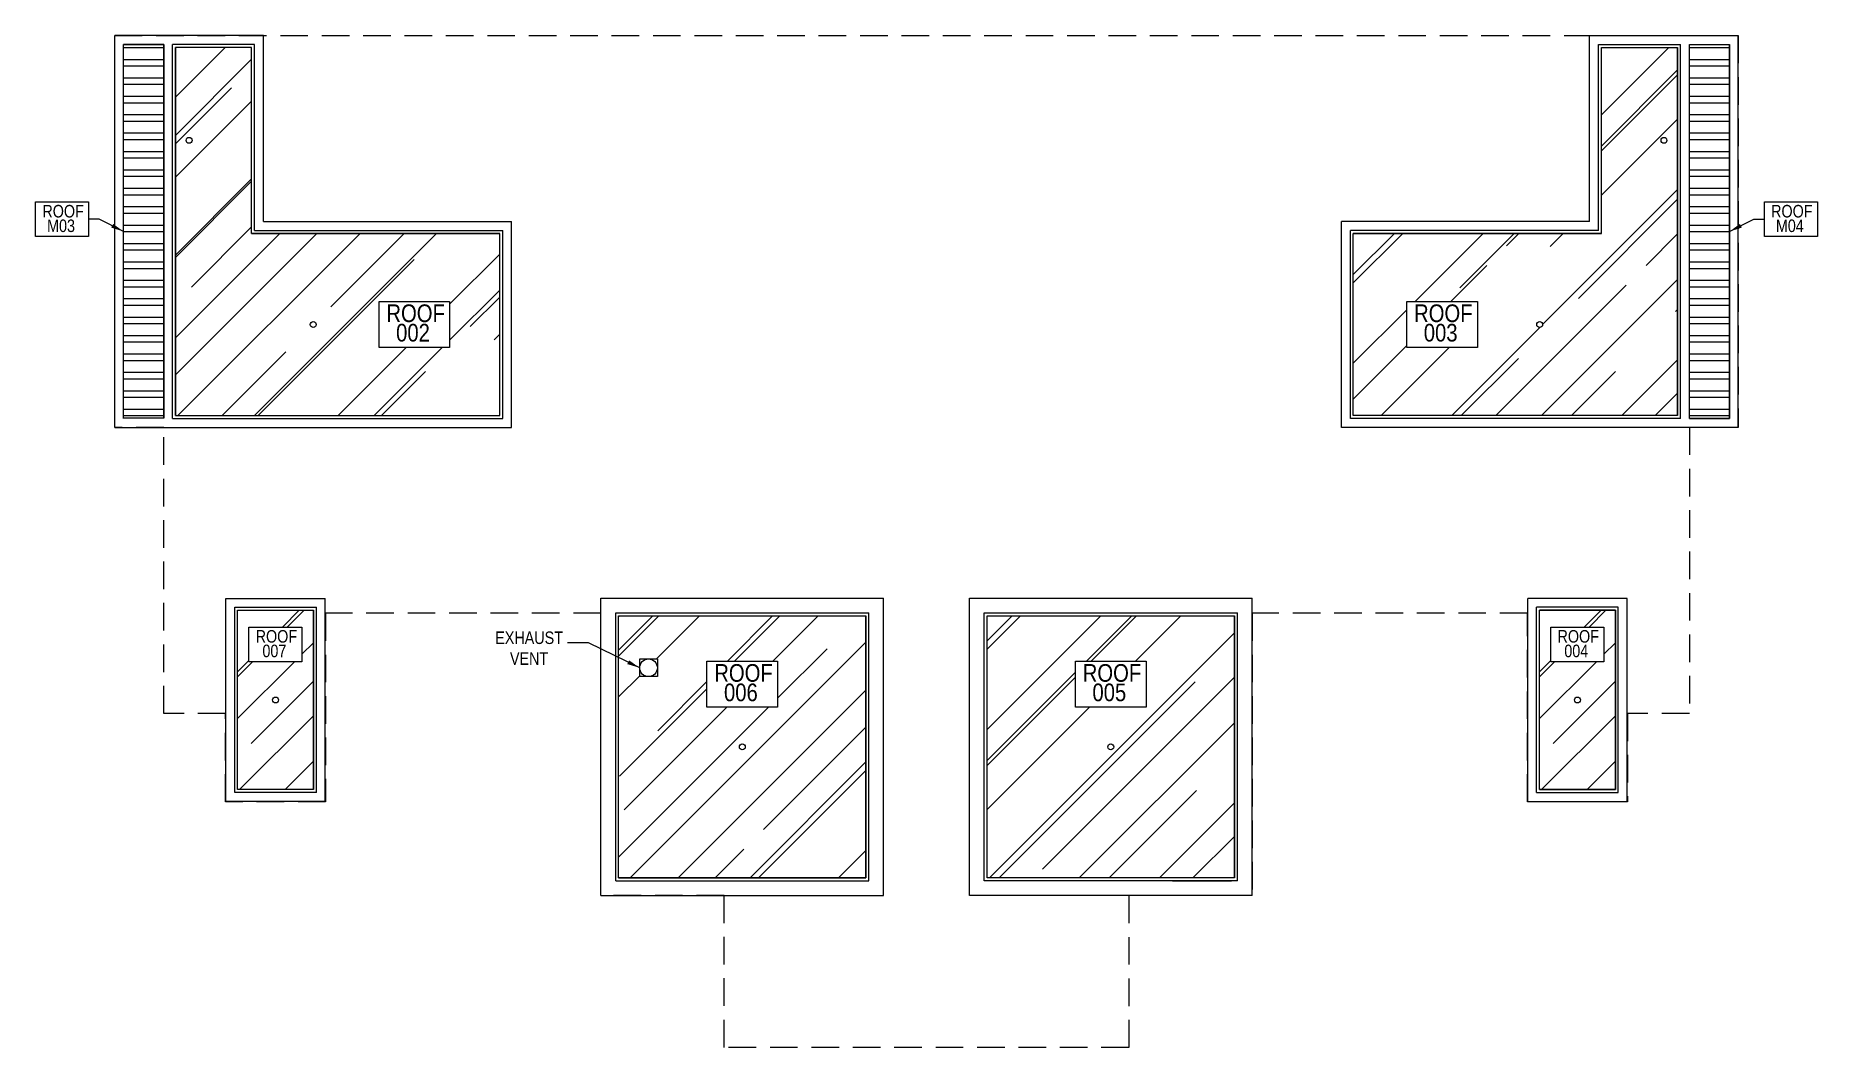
# Model space of a CAD drawing. Extents: x 3807 to 6227, y 18208 to 19582.
import ezdxf
from ezdxf.enums import TextEntityAlignment as Align

# ---------------------------------------------------------------- set-up
doc = ezdxf.new("R2010")
doc.units = 0
doc.header["$MEASUREMENT"] = 0
doc.linetypes.add('HIDDEN', pattern=[0.375, 0.25, -0.125])
for name, color, linetype in [('EQUIP', 30, 'CONTINUOUS'), ('EQUIP_TEXT', 30, 'CONTINUOUS'), ('EXROOF', 9, 'CONTINUOUS'), ('EXROOF_TEXT', 134, 'CONTINUOUS'), ('EXWALL', 8, 'CONTINUOUS')]:
    doc.layers.add(name, color=color, linetype=linetype)
doc.styles.add('ARIAL_NARROW', font='ARIALN.TTF', dxfattribs={"height": 17})
doc.dimstyles.get("Standard").update_dxf_attribs({"dimtxt": 0.18, "dimasz": 0.18, "dimexe": 0.18, "dimexo": 0.0625, "dimgap": 0.09, "dimtad": 0, "dimtih": 1, "dimtoh": 1, "dimdec": 4, "dimzin": 0, "dimtxsty": 'STANDARD', "dimcen": 0.09, "dimazin": 3, "dimtfac": 1, "dimtdec": 4, "dimtofl": 0, "dimtmove": 0, "dimatfit": 3, "dimtolj": 1, "dimtzin": 0})
pattern_1 = [(180, (0, 0), (-5e-15, -25), []), (180, (-8.84, -8.84), (-5e-15, -25), [])]

msp = doc.modelspace()

# ---------------------------------------------------------------- hatches: boundary and pattern name
at = {"layer": 'EXROOF'}
h = msp.add_hatch(dxfattribs=at)
h.set_pattern_fill('STEEL', color=256, scale=200, angle=135, style=0)
h.set_pattern_definition(pattern_1)
h.paths.add_polyline_path([(3926, 19570.2), (3980.5, 19570.2), (3980.5, 19062.6), (3926, 19062.6)])
h = msp.add_hatch(dxfattribs=at)
h.set_pattern_fill('AR-RROOF', color=256, scale=115, angle=45, style=0)
h.paths.add_polyline_path([(4100, 19566.2), (3996.5, 19566.2), (3996.5, 19066.2), (4437, 19066.2), (4437, 19313.7), (4100, 19313.7)])
h.paths.add_polyline_path([(4273.1, 19221.3), (4369, 19221.3), (4369, 19158.6), (4273.1, 19158.6)], flags=16)
edge = h.paths.add_edge_path(flags=16)
edge.add_arc((4183.7, 19189.8), 4, 0, 360)
edge = h.paths.add_edge_path(flags=16)
edge.add_arc((4015, 19440), 4, 0, 360)
h = msp.add_hatch(dxfattribs=at)
h.set_pattern_fill('AR-RROOF', color=256, scale=115, angle=45, style=0)
h.paths.add_polyline_path([(5669.1, 19221.3), (5765, 19221.3), (5765, 19158.6), (5669.1, 19158.6)], flags=16)
edge = h.paths.add_edge_path(flags=16)
edge.add_arc((5849.7, 19189.8), 4, 0, 360)
edge = h.paths.add_edge_path(flags=16)
edge.add_arc((6018.5, 19440), 4, 0, 360)
h.paths.add_polyline_path([(5596.5, 19313.7), (5933.5, 19313.7), (5933.5, 19566.2), (6037, 19566.2), (6037, 19066.2), (5596.5, 19066.2)])
h = msp.add_hatch(dxfattribs=at)
h.set_pattern_fill('STEEL', color=256, scale=200, angle=135, style=0)
h.set_pattern_definition(pattern_1)
h.paths.add_polyline_path([(6053, 19570.2), (6107.5, 19570.2), (6107.5, 19062.2), (6053, 19062.2)])
h = msp.add_hatch(dxfattribs=at)
h.set_pattern_fill('AR-RROOF', color=256, scale=115, angle=45, style=0)
h.paths.add_polyline_path([(4081, 18801.8), (4184, 18801.8), (4184, 18558.2), (4081, 18558.2)])
h.paths.add_polyline_path([(4096.3, 18778.9), (4168.3, 18778.9), (4168.3, 18731.9), (4096.3, 18731.9)], flags=16)
edge = h.paths.add_edge_path(flags=16)
edge.add_arc((4132.5, 18680), 4, 0, 360)
h = msp.add_hatch(dxfattribs=at)
h.set_pattern_fill('AR-RROOF', color=256, scale=115, angle=45, style=0)
h.paths.add_polyline_path([(4598.5, 18794.3), (4934.5, 18794.3), (4934.5, 18438.3), (4598.5, 18438.3)])
h.paths.add_polyline_path([(4718.5, 18732.8), (4814.5, 18732.8), (4814.5, 18670.1), (4718.5, 18670.1)], flags=16)
h.paths.add_polyline_path([(4627.1, 18735.7), (4651.1, 18735.7), (4651.1, 18711.7), (4627.1, 18711.7)], flags=16)
edge = h.paths.add_edge_path(flags=16)
edge.add_arc((4766.5, 18616.3), 4, 0, 360)
h = msp.add_hatch(dxfattribs=at)
h.set_pattern_fill('AR-RROOF', color=256, scale=115, angle=45, style=0)
h.paths.add_polyline_path([(5099, 18794.3), (5435, 18794.3), (5435, 18438.3), (5099, 18438.3)])
h.paths.add_polyline_path([(5219, 18732.8), (5315, 18732.8), (5315, 18670.1), (5219, 18670.1)], flags=16)
edge = h.paths.add_edge_path(flags=16)
edge.add_arc((5267, 18616.3), 4, 0, 360)
h = msp.add_hatch(dxfattribs=at)
h.set_pattern_fill('AR-RROOF', color=256, scale=115, angle=45, style=0)
h.set_pattern_definition([(45, (1768.5, 0), (97.58074, 260.2153), [1725, -230, 575, -115]), (45, (1836, 148.81), (-189.4693, 26.8347), [345, -37.95, 690, -86.25]), (45, (1740.04, 109.78), (368.36728, 477.33243), [920, -161, 460, -115])])
h.paths.add_polyline_path([(5849.5, 18801.8), (5952.5, 18801.8), (5952.5, 18558.2), (5849.5, 18558.2)])
h.paths.add_polyline_path([(5864.8, 18778.9), (5936.8, 18778.9), (5936.8, 18731.9), (5864.8, 18731.9)], flags=16)
edge = h.paths.add_edge_path(flags=16)
edge.add_arc((5901, 18680), 4, 0, 360)

# ---------------------------------------------------------------- linework, layer by layer
at = {"layer": 'EQUIP'}
msp.add_lwpolyline([(4627.1, 18735.7), (4651.1, 18735.7), (4651.1, 18711.7), (4627.1, 18711.7)], close=True, dxfattribs=at)
msp.add_circle((4639.1, 18723.7), 12, dxfattribs=at)
at = {"layer": 'EXROOF'}
for points in [[(3926, 19570.2), (3980.5, 19570.2), (3980.5, 19062.6), (3926, 19062.6)], [(6053, 19570.2), (6107.5, 19570.2), (6107.5, 19062.2), (6053, 19062.2)], [(4081, 18801.8), (4184, 18801.8), (4184, 18558.2), (4081, 18558.2)], [(4598.5, 18794.3), (4934.5, 18794.3), (4934.5, 18438.3), (4598.5, 18438.3)], [(5099, 18794.3), (5435, 18794.3), (5435, 18438.3), (5099, 18438.3)], [(5849.5, 18801.8), (5952.5, 18801.8), (5952.5, 18558.2), (5849.5, 18558.2)]]:
    msp.add_lwpolyline(points, close=True, dxfattribs=at)
for points in [[(4100, 19566.2), (3996.5, 19566.2), (3996.5, 19066.2), (4437, 19066.2), (4437, 19313.7), (4100, 19313.7), (4100, 19566.2)], [(5596.5, 19313.7), (5933.5, 19313.7), (5933.5, 19566.2), (6037, 19566.2), (6037, 19066.2), (5596.5, 19066.2), (5596.5, 19313.7)], [(5933.5, 19566.2), (6037, 19566.2), (6037, 19066.2), (5596.5, 19066.2), (5596.5, 19313.7), (5933.5, 19313.7), (5933.5, 19566.2)]]:
    msp.add_lwpolyline(points, dxfattribs=at)
at = {"layer": 'EXROOF_TEXT'}
for points in [[(3806.6, 19356.3), (3878.6, 19356.3), (3878.6, 19309.4), (3806.6, 19309.4)], [(6154.9, 19356.3), (6226.9, 19356.3), (6226.9, 19309.4), (6154.9, 19309.4)], [(4273.1, 19221.3), (4369, 19221.3), (4369, 19158.6), (4273.1, 19158.6)], [(5669.1, 19221.3), (5765, 19221.3), (5765, 19158.6), (5669.1, 19158.6)], [(4096.3, 18778.9), (4168.3, 18778.9), (4168.3, 18731.9), (4096.3, 18731.9)], [(5864.8, 18778.9), (5936.8, 18778.9), (5936.8, 18731.9), (5864.8, 18731.9)], [(4718.5, 18732.8), (4814.5, 18732.8), (4814.5, 18670.1), (4718.5, 18670.1)], [(5219, 18732.8), (5315, 18732.8), (5315, 18670.1), (5219, 18670.1)]]:
    msp.add_lwpolyline(points, close=True, dxfattribs=at)
at = {"layer": 'EXWALL'}
for p, q in [((4116, 19582.2), (3914, 19582.2)), ((3914, 19050.2), (3914, 19582.2)), ((5917.5, 19582.2), (6119.5, 19582.2)), ((6119.5, 19050.2), (6119.5, 19582.2)), ((3926, 19062.2), (3926, 19570.2)), ((3980.5, 19570.2), (3926, 19570.2)), ((3980.5, 19062.6), (3980.5, 19570.2)), ((3992.5, 19062.2), (3992.5, 19570.2)), ((4104, 19570.2), (3992.5, 19570.2)), ((3996.5, 19066.2), (3996.5, 19566.2)), ((4100, 19566.2), (3996.5, 19566.2)), ((5929.5, 19570.2), (6041, 19570.2)), ((5933.5, 19566.2), (6037, 19566.2)), ((6037, 19066.2), (6037, 19566.2)), ((6041, 19062.2), (6041, 19570.2)), ((6053, 19062.2), (6053, 19570.2)), ((6053, 19570.2), (6107.5, 19570.2)), ((6107.5, 19062.2), (6107.5, 19570.2)), ((3980.5, 19062.6), (3926, 19062.6)), ((6053, 19062.2), (6107.5, 19062.2)), ((4200, 18542.2), (4200, 18817.8)), ((5075, 18818.3), (5459, 18818.3)), ((5833.5, 18542.2), (5833.5, 18817.8)), ((4184, 18558.2), (4184, 18801.8)), ((4188, 18554.2), (4188, 18805.8)), ((5095, 18798.3), (5439, 18798.3)), ((5099, 18794.3), (5435, 18794.3)), ((5845.5, 18554.2), (5845.5, 18805.8)), ((5849.5, 18558.2), (5849.5, 18801.8)), ((4200, 18542.2), (4065, 18542.2)), ((4188, 18554.2), (4077, 18554.2)), ((4184, 18558.2), (4081, 18558.2)), ((5833.5, 18542.2), (5968.5, 18542.2)), ((5845.5, 18554.2), (5956.5, 18554.2)), ((5849.5, 18558.2), (5952.5, 18558.2))]:
    msp.add_line(p, q, dxfattribs=at)
at = {"layer": 'EXWALL', "linetype": 'CONTINUOUS'}
for p, q in [((4116, 19329.7), (4116, 19582.2)), ((5917.5, 19329.7), (5917.5, 19582.2)), ((4100, 19313.7), (4100, 19566.2)), ((4104, 19317.7), (4104, 19570.2)), ((5929.5, 19317.7), (5929.5, 19570.2)), ((5933.5, 19313.7), (5933.5, 19566.2)), ((4104, 19317.7), (4441, 19317.7)), ((4116, 19329.7), (4453, 19329.7)), ((4441, 19062.2), (4441, 19317.7)), ((4453, 19050.2), (4453, 19329.7)), ((5917.5, 19329.7), (5580.5, 19329.7)), ((5580.5, 19050.2), (5580.5, 19329.7)), ((5929.5, 19317.7), (5592.5, 19317.7)), ((5592.5, 19062.2), (5592.5, 19317.7)), ((4100, 19313.7), (4437, 19313.7)), ((4437, 19066.2), (4437, 19313.7)), ((5933.5, 19313.7), (5596.5, 19313.7)), ((5596.5, 19066.2), (5596.5, 19313.7)), ((3914, 19050.2), (4137.5, 19050.2)), ((3992.5, 19062.2), (4175.5, 19062.2)), ((3996.5, 19066.2), (4175.5, 19066.2)), ((4137.5, 19050.2), (4453, 19050.2)), ((4175.5, 19066.2), (4437, 19066.2)), ((4175.5, 19062.2), (4441, 19062.2)), ((5896, 19050.2), (5580.5, 19050.2)), ((5858, 19062.2), (5592.5, 19062.2)), ((5858, 19066.2), (5596.5, 19066.2)), ((6037, 19066.2), (5858, 19066.2)), ((6041, 19062.2), (5858, 19062.2)), ((6119.5, 19050.2), (5896, 19050.2)), ((4065, 18817.8), (4200, 18817.8)), ((4065, 18542.2), (4065, 18817.8)), ((4574.5, 18818.3), (4958.5, 18818.3)), ((4574.5, 18414.3), (4574.5, 18818.3)), ((4958.5, 18596.3), (4958.5, 18818.3)), ((5075, 18596.3), (5075, 18818.3)), ((5459, 18414.3), (5459, 18818.3)), ((5968.5, 18817.8), (5833.5, 18817.8)), ((5968.5, 18542.2), (5968.5, 18817.8)), ((4077, 18805.8), (4188, 18805.8)), ((4077, 18554.2), (4077, 18805.8)), ((4081, 18801.8), (4184, 18801.8)), ((4081, 18558.2), (4081, 18801.8)), ((4594.5, 18798.3), (4938.5, 18798.3)), ((4594.5, 18434.3), (4594.5, 18798.3)), ((4598.5, 18794.3), (4934.5, 18794.3)), ((4598.5, 18438.3), (4598.5, 18794.3)), ((4934.5, 18438.3), (4934.5, 18794.3)), ((4938.5, 18596.3), (4938.5, 18798.3)), ((5095, 18596.3), (5095, 18798.3)), ((5099, 18596.3), (5099, 18794.3)), ((5435, 18438.3), (5435, 18794.3)), ((5439, 18434.3), (5439, 18798.3)), ((5956.5, 18805.8), (5845.5, 18805.8)), ((5952.5, 18801.8), (5849.5, 18801.8)), ((5952.5, 18558.2), (5952.5, 18801.8)), ((5956.5, 18554.2), (5956.5, 18805.8)), ((4938.5, 18434.3), (4938.5, 18596.3)), ((4958.5, 18414.3), (4958.5, 18596.3)), ((5075, 18414.3), (5075, 18596.3)), ((5095, 18434.3), (5095, 18596.3)), ((5099, 18438.3), (5099, 18596.3)), ((5439, 18434.3), (5439, 18456.3)), ((4594.5, 18434.3), (4938.5, 18434.3)), ((4598.5, 18438.3), (4934.5, 18438.3)), ((5439, 18434.3), (5095, 18434.3)), ((5435, 18438.3), (5099, 18438.3)), ((5351, 18434.3), (5431, 18434.3)), ((4574.5, 18414.3), (4958.5, 18414.3)), ((5459, 18414.3), (5075, 18414.3))]:
    msp.add_line(p, q, dxfattribs=at)
at = {"layer": 'EXWALL', "linetype": 'HIDDEN', "ltscale": 150}
msp.add_lwpolyline([(5291.7, 18208.2), (4741.7, 18208.2), (4741.7, 18414.3), (4574.5, 18414.3), (4574.5, 18797.7), (4200.5, 18797.7), (4200.5, 18541.7), (4064.5, 18541.7), (4064.5, 18661.7), (3980.5, 18661.7), (3980.5, 19050.2), (3914, 19050.2), (3914, 19582.2), (6119.5, 19582.2), (6119.5, 19050.2), (6053, 19050.2), (6053, 18661.7), (5969, 18661.7), (5969, 18541.7), (5833, 18541.7), (5833, 18797.7), (5459, 18797.7), (5459, 18414.3), (5291.7, 18414.3), (5291.7, 18208.2)], dxfattribs=at)
at = {"layer": 'EXWALL'}
for centre in [(4015, 19440), (6018.5, 19440), (4183.7, 19189.8), (5849.7, 19189.8), (4132.5, 18680), (5901, 18680), (4766.5, 18616.3), (5267, 18616.3)]:
    msp.add_circle(centre, 4, dxfattribs=at)

# ---------------------------------------------------------------- texts
at = {"layer": 'EQUIP_TEXT', "insert": (4476.9, 18773), "char_height": 17, "width": 130.875, "attachment_point": 2, "style": 'ARIAL_NARROW'}
msp.add_mtext('EXHAUST VENT', dxfattribs=at)
at = {"layer": 'EXROOF_TEXT', "style": 'ARIAL_NARROW'}
for s, height, p in [('ROOF', 17, (3843.9, 19335.3)), ('ROOF', 17, (6192.2, 19335.3)), ('M03', 17, (3841.1, 19315.5)), ('M04', 17, (6189.5, 19315.5)), ('ROOF', 24, (4322.8, 19193.2)), ('ROOF', 24, (5718.8, 19193.2)), ('002', 24, (4319.2, 19166.8)), ('003', 24, (5715.2, 19166.8)), ('ROOF', 17, (4133.6, 18757.9)), ('ROOF', 17, (5902.1, 18757.9)), ('007', 17, (4130.9, 18738.1)), ('004', 17, (5899.4, 18738.1)), ('ROOF', 24, (4768.2, 18704.7)), ('ROOF', 24, (5268.7, 18704.7)), ('006', 24, (4764.6, 18678.3)), ('005', 24, (5265.1, 18678.3))]:
    msp.add_text(s, height=height, dxfattribs=at).set_placement(p, align=Align.CENTER)

# ---------------------------------------------------------------- leaders
at = {"layer": 'EQUIP_TEXT'}
msp.add_leader([(4627.1, 18723.7), (4557.4, 18757.5), (4529.1, 18757.5)], dimstyle='STANDARD', override={"dimscale": 96, "dimgap": 0.09, "dimtad": 0}, dxfattribs=at)
at = {"layer": 'EXROOF_TEXT'}
for points in [[(3926, 19316.2), (3893, 19332.9), (3878.6, 19332.9)], [(6107.5, 19316.2), (6140.5, 19332.9), (6154.9, 19332.9)]]:
    msp.add_leader(points, dimstyle='STANDARD', override={"dimscale": 96, "dimgap": 0.09, "dimtad": 0}, dxfattribs=at)

doc.saveas('drawing.dxf')
